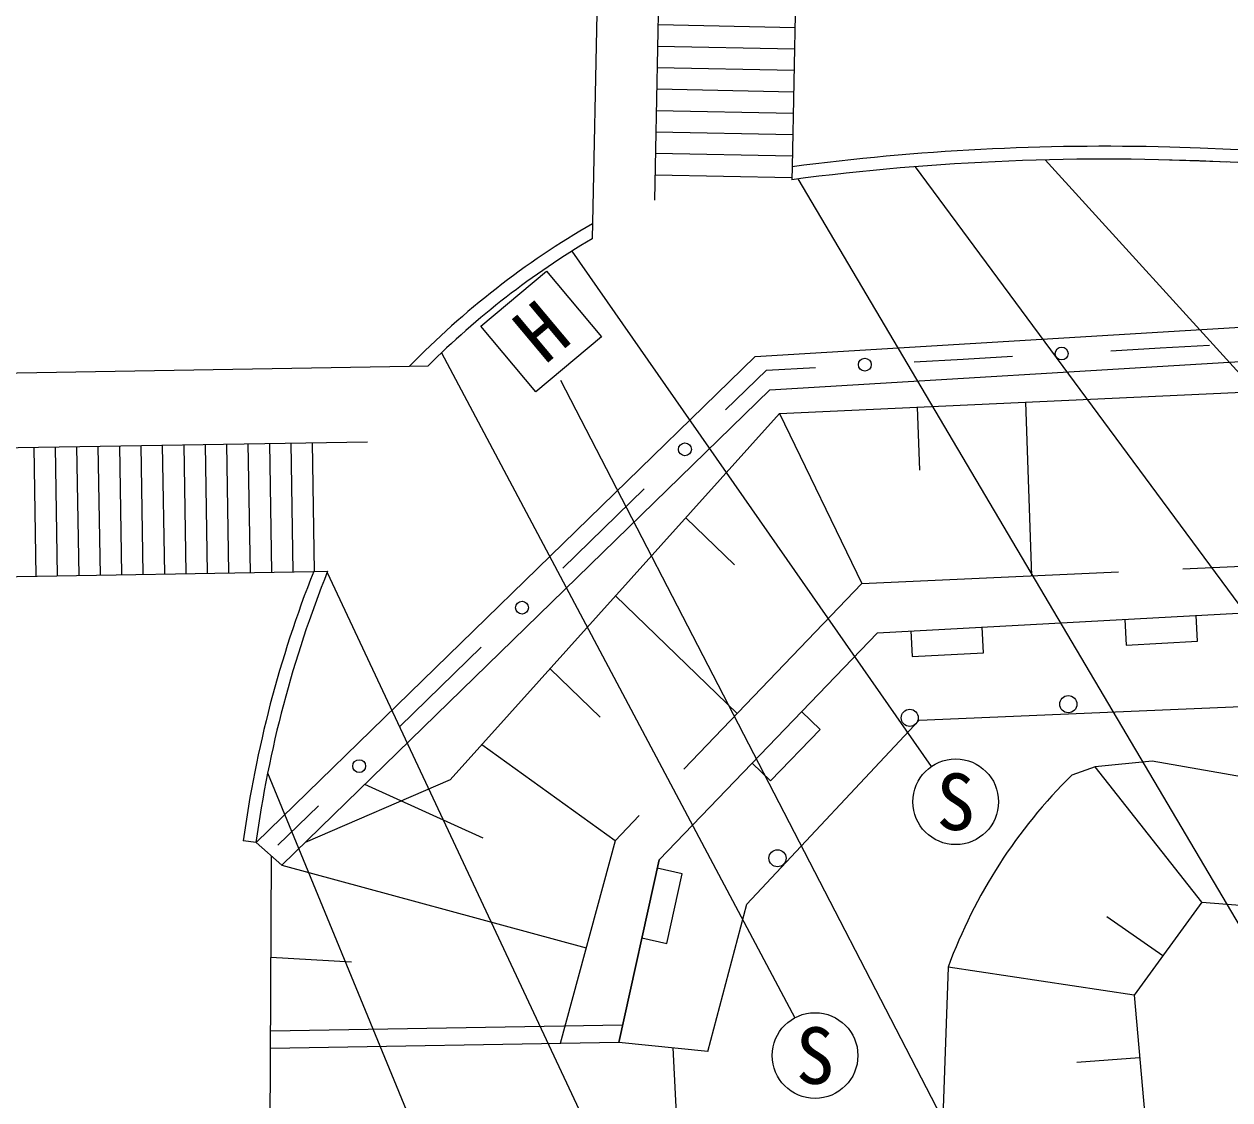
# Model space of a CAD drawing. Units: millimetres, scale not verified. Extents: x 40000 to 680000, y 20000 to 380000.
# Drawn here: x 363883 to 392026, y 271771 to 296869 of the extents above; entities that cross this region are included whole.
import ezdxf
from ezdxf.enums import TextEntityAlignment as Align

# ---------------------------------------------------------------- set-up
doc = ezdxf.new("R2010")
doc.units = ezdxf.units.MM
doc.header["$LTSCALE"] = 1000
doc.linetypes.add('CHAIN', pattern=[18.5, 12, -1.5, 3.5, -1.5])
doc.linetypes.add('DASHED', pattern=[7.5, 6, -1.5])
for name, color, linetype, lineweight in [('M-BGD', 7, 'Continuous', 25), ('M-BGD-EXST', 7, 'Continuous', 25), ('M-BMK', 2, 'CHAIN', 13), ('M-STR-STRC', 7, 'Continuous', 25)]:
    doc.layers.add(name, color=color, linetype=linetype, lineweight=lineweight)
doc.styles.add('ＭＳ ゴシック', font='')
doc.styles.get('ＭＳ ゴシック').set_extended_font_data('MS Gothic')

msp = doc.modelspace()

# ---------------------------------------------------------------- linework, layer by layer
at = {"layer": 'M-BGD'}
for p, q in [((381810, 293542), (381804, 293239)), ((380946, 289117), (394866, 289958)), ((389249, 289249), (390398, 289314)), ((390398, 289314), (391547, 289379)), ((380946, 289117), (369295, 277776)), ((381291, 288336), (394878, 289157)), ((384653, 288989), (385802, 289054)), ((385802, 289054), (386951, 289119)), ((357326, 288631), (372878, 288886)), ((372878, 288886), (373306, 288893)), ((380256, 287871), (381207, 288795)), ((381207, 288795), (382356, 288860)), ((381291, 288336), (369900, 277249)), ((381513, 287782), (394996, 288404)), ((384728, 287930), (384780, 286461)), ((387252, 288047), (387397, 283997)), ((381513, 287782), (373829, 279234)), ((381513, 287782), (383432, 283815)), ((377405, 285100), (378356, 286024)), ((376455, 284176), (377405, 285100)), ((379329, 285352), (380467, 284252)), ((370641, 284098), (370966, 284104)), ((377689, 283527), (380526, 280785)), ((383800, 282668), (395327, 283295)), ((383800, 282668), (395327, 283295)), ((389574, 282982), (389606, 282383)), ((391270, 282473), (391238, 283073)), ((383800, 282668), (378702, 277373)), ((378702, 277373), (383800, 282668)), ((384581, 282711), (384614, 282112)), ((386278, 282202), (386245, 282801)), ((373604, 281405), (374554, 282329)), ((389606, 282383), (391270, 282473)), ((384614, 282112), (386278, 282202)), ((376160, 281827), (377327, 280699)), ((372653, 280481), (373604, 281405)), ((384770, 280632), (394419, 281035)), ((380753, 276334), (384770, 280632)), ((382463, 280414), (382031, 280830)), ((381307, 279213), (382463, 280414)), ((377679, 277817), (374568, 280056)), ((380875, 279630), (381307, 279213)), ((388883, 279544), (388336, 279348)), ((390211, 279671), (388883, 279544)), ((391369, 276384), (388883, 279544)), ((401903, 277648), (390211, 279671)), ((373829, 279234), (370443, 277777)), ((374599, 277876), (371833, 279130)), ((369802, 277710), (370752, 278634)), ((369295, 277776), (368998, 277816)), ((369295, 277776), (369900, 277249)), ((369616, 268595), (369653, 277464)), ((369900, 277249), (377001, 275318)), ((378702, 277373), (377764, 273112)), ((377764, 273112), (378702, 277373)), ((379245, 277048), (378659, 277177)), ((378886, 275420), (379245, 277048)), ((391369, 276384), (389789, 274214)), ((391369, 276384), (403378, 275457)), ((379842, 272901), (380753, 276334)), ((389150, 276047), (390461, 275137)), ((378300, 275549), (378886, 275420)), ((369643, 275104), (371522, 274990)), ((385450, 274868), (385239, 268737)), ((389789, 274214), (385450, 274868)), ((389789, 274214), (390295, 268526)), ((377852, 273514), (369636, 273370)), ((377764, 273112), (369634, 272970)), ((379842, 272901), (377764, 273112)), ((379240, 268805), (379030, 272984)), ((388455, 272649), (389919, 272756))]:
    msp.add_line(p, q, dxfattribs=at)
at = {"layer": 'M-BGD', "linetype": 'DASHED'}
for p, q in [((383432, 283815), (395025, 284345)), ((383432, 283815), (377679, 277817)), ((377679, 277817), (376395, 273088))]:
    msp.add_line(p, q, dxfattribs=at)
at = {"layer": 'M-BGD'}
for centre, radius in [((388100, 289184), 150), ((383505, 288924), 150), ((379306, 286947), 150), ((375504, 283253), 150), ((388255, 281002), 200), ((384554, 280685), 200), ((371703, 279558), 150), ((381467, 277408), 200)]:
    msp.add_circle(centre, radius, dxfattribs=at)
for centre, radius, start, end in [((323031, -720473), 1027816, 78.62927, 86.70789), ((323031, -720473), 1027516, 78.62913, 86.70789), ((389139, 237420), 56599, 88.4924, 97.4396), ((350318, -781306), 1076060, 83.02441, 87.8532), ((389139, 237420), 56299, 87.1413, 97.4858), ((350318, -781306), 1075760, 83.02438, 87.85311), ((387030, 275128), 19737, 120.0454, 135.809), ((387030, 275128), 19437, 120.5826, 134.9135), ((395661, 274197), 26908, 158.4096, 172.2703), ((395661, 274197), 26608, 158.1414, 172.2703), ((396919, 270649), 12221, 134.6161, 159.8046)]:
    msp.add_arc(centre, radius, start, end, dxfattribs=at)
at = {"layer": 'M-BGD-EXST'}
for p, q in [((387712, 293700), (405596, 274051)), ((381940, 293256), (392595, 275255)), ((376670, 291574), (385054, 279547)), ((374544, 289823), (376076, 291108)), ((376076, 291108), (377362, 289576)), ((375830, 288291), (374544, 289823)), ((377362, 289576), (375830, 288291)), ((373623, 289202), (381874, 273687)), ((370954, 284073), (377011, 271171)), ((369567, 279400), (373943, 268754))]:
    msp.add_line(p, q, dxfattribs=at)
for centre in [(385626, 278726), (382343, 272804)]:
    msp.add_circle(centre, 1000, dxfattribs=at)
at = {"layer": 'M-BMK'}
msp.add_arc((325187, -710993), 1013880, 81.78897, 87.38339, dxfattribs=at)
at = {"layer": 'M-STR-STRC'}
for p, q in [((377426, 305986), (377140, 291862)), ((378860, 305804), (378596, 292761)), ((382049, 305346), (381810, 293542)), ((381876, 296784), (378679, 296849)), ((381866, 296284), (378669, 296349)), ((381855, 295784), (378659, 295849)), ((381845, 295284), (378649, 295349)), ((381835, 294784), (378638, 294849)), ((381825, 294284), (378628, 294349)), ((381815, 293785), (378618, 293849)), ((384678, 293541), (402021, 270086)), ((381805, 293285), (378608, 293349)), ((376403, 288563), (387055, 267968)), ((358313, 286904), (371901, 287127)), ((368107, 287065), (368156, 284057)), ((368607, 287073), (368656, 284066)), ((369107, 287081), (369156, 284074)), ((369607, 287089), (369656, 284082)), ((370107, 287097), (370156, 284090)), ((370607, 287106), (370656, 284098)), ((364107, 286999), (364157, 283992)), ((364607, 287007), (364657, 284000)), ((365107, 287015), (365157, 284008)), ((365607, 287023), (365657, 284016)), ((366107, 287032), (366157, 284025)), ((366607, 287040), (366656, 284033)), ((367107, 287048), (367156, 284041)), ((367607, 287056), (367656, 284049)), ((359891, 283922), (370641, 284098))]:
    msp.add_line(p, q, dxfattribs=at)

# ---------------------------------------------------------------- texts
at = {"layer": 'M-BGD-EXST', "style": 'ＭＳ ゴシック'}
msp.add_text('H', height=1320, rotation=40, dxfattribs=at).set_placement((375953, 289699), align=Align.MIDDLE_CENTER)
for p in [(385626, 278726), (382343, 272804)]:
    msp.add_text('S', height=1320, dxfattribs=at).set_placement(p, align=Align.MIDDLE_CENTER)

doc.saveas('drawing.dxf')
